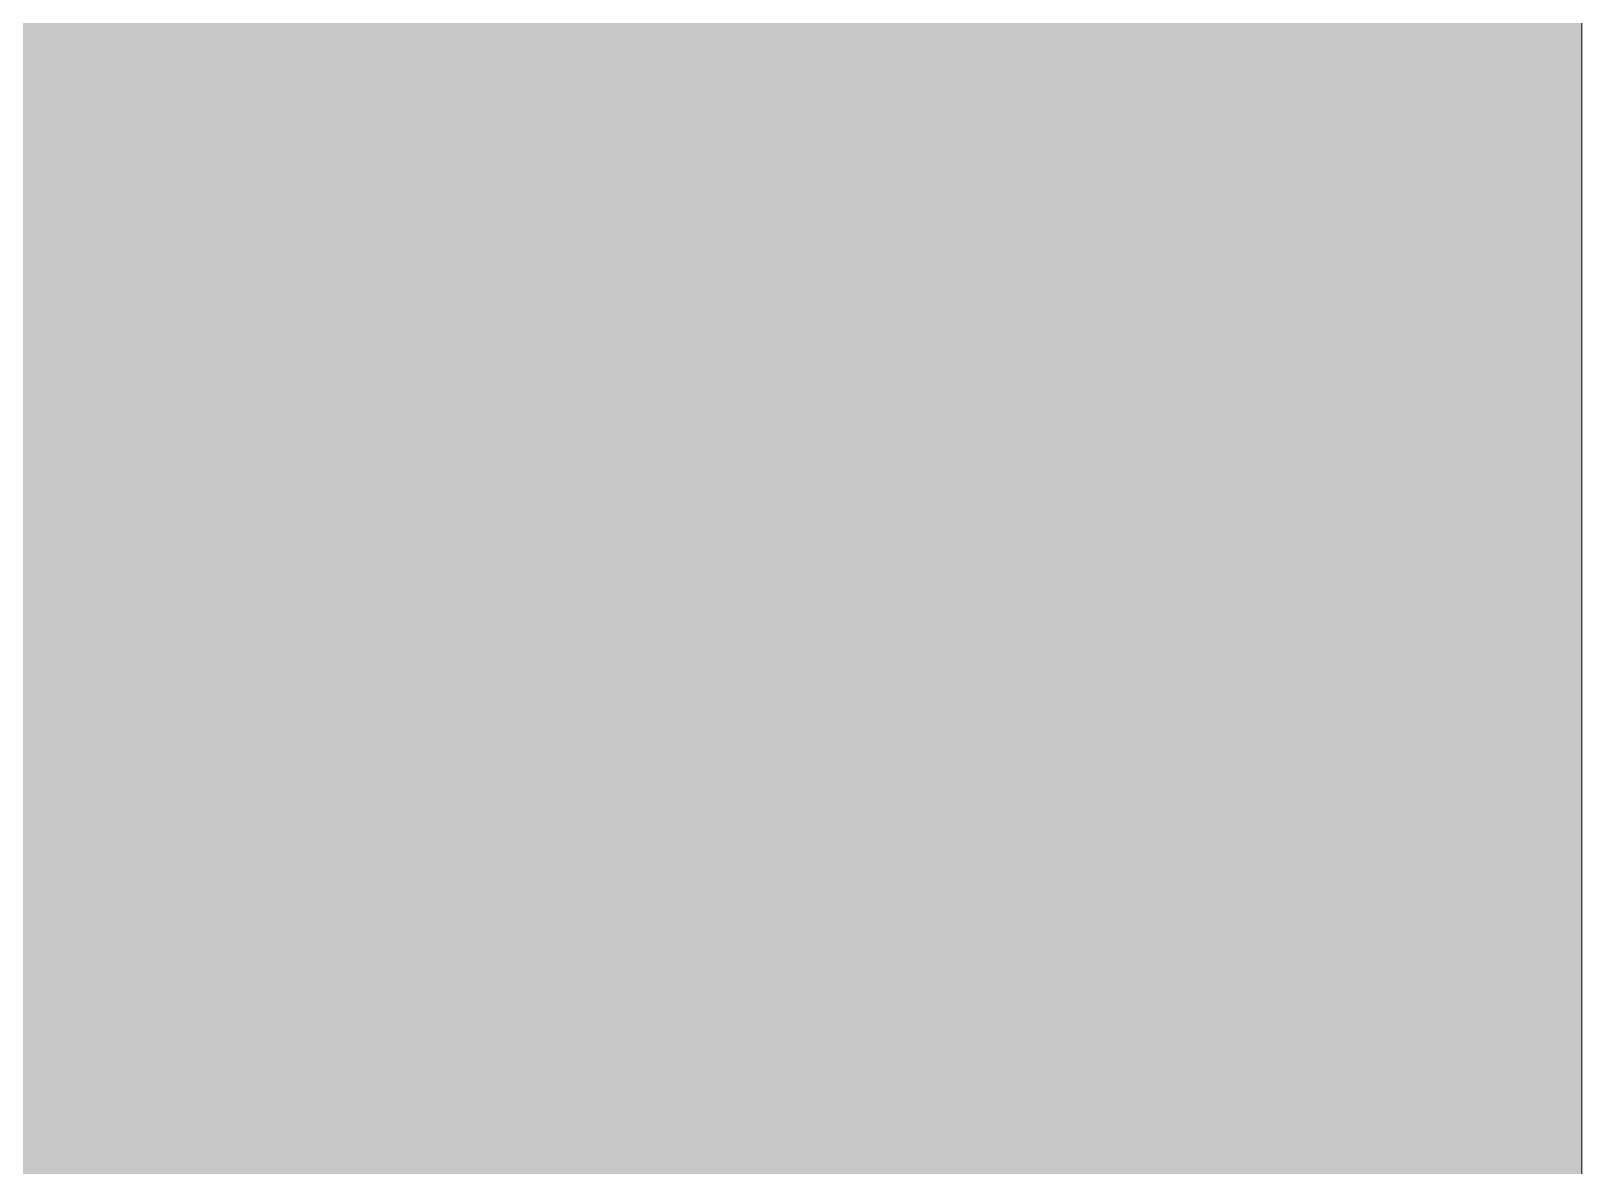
# Model space of a CAD drawing. Header units: millimetres. Extents: x -1113 to 415037, y -3642 to 28069.
# Drawn here: x 98780.933 to 98781.457, y 11318.299 to 11318.682 of the extents above; entities that cross this region are included whole.
import ezdxf

# ---------------------------------------------------------------- set-up
doc = ezdxf.new("R2010")
doc.units = ezdxf.units.MM
doc.layers.add('0) Стена 3.93м', color=3, linetype='Continuous', lineweight=60)
doc.layers.add('A-FLOR', color=7, linetype='Continuous', lineweight=9)
doc.layers.add('A-FLOR-PATT-1', color=7, linetype='Continuous', lineweight=9, true_color=0xeef6ff, transparency=0.5)

# ---------------------------------------------------------------- blocks, each defined once
blk = doc.blocks.new('1floor')
at = {"layer": 'A-FLOR-PATT-1'}
h = blk.add_hatch(color=256, dxfattribs=at)
h.paths.add_polyline_path([(98716.75504, 11410.00001), (98716.75504, 11455.00001), (98559.57926, 11455.00001), (98559.57926, 11410.00001), (98704.24071, 11410.00001)])
h.paths.add_polyline_path([(82713.99998, 11590.00001), (83456.99998, 11590.00001), (83456.99998, 11635.00001), (82713.99998, 11635.00001), (82713.99998, 11600.00001)])
h.paths.add_polyline_path([(82773.49998, 13015.00001), (83426.99998, 13015.00001), (83426.99998, 13060.00001), (82713.99998, 13060.00001), (82713.99998, 13015.00001)])
h.paths.add_polyline_path([(98559.57926, 13135), (98720, 13135), (98720, 13180), (98679.57926, 13180), (98679.57926, 13170), (98579.57926, 13170), (98579.57926, 13180), (98559.57926, 13180), (98559.57926, 13170)])
at = {"layer": 'A-FLOR'}
blk.add_line((98716.75504, 11408.35803), (98716.75504, 11498.35803), dxfattribs=at)

msp = doc.modelspace()

# ---------------------------------------------------------------- block references
at = {"layer": '0) Стена 3.93м'}
msp.add_blockref('1floor', (64.70176, -136.06216), dxfattribs=at)

doc.saveas('drawing.dxf')
